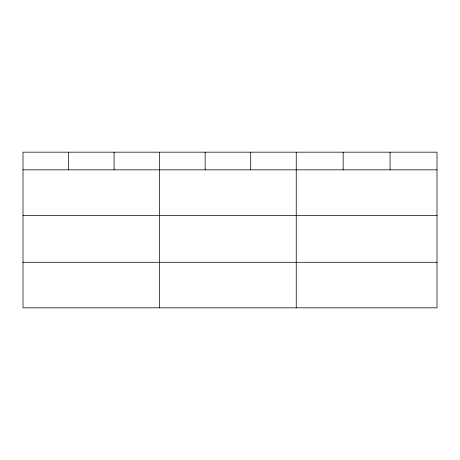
<?xml version="1.0" encoding="UTF-8"?>
<svg xmlns="http://www.w3.org/2000/svg" width="460" height="460" viewBox="0 0 460 460"><rect width="100%" height="100%" fill="white"/><g stroke="black" fill="none" stroke-linecap="round" stroke-linejoin="round"><path stroke-width="0.69" d="M437 215.378L437 152.174L23 152.174L23 307.826L437 307.826L437 215.378L23 215.378M23 169.843L437 169.843M23 262.292L437 262.292M390.08 152.174L390.08 169.843M343.16 152.174L343.16 169.843M296.24 152.174L296.24 307.826M250.7 152.174L250.7 169.843M205.16 152.174L205.16 169.843M159.62 152.174L159.62 307.826M114.08 152.174L114.08 169.843M68.54 152.174L68.54 169.843"/></g></svg>
